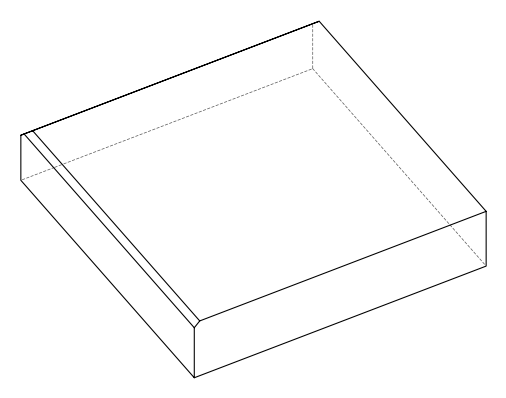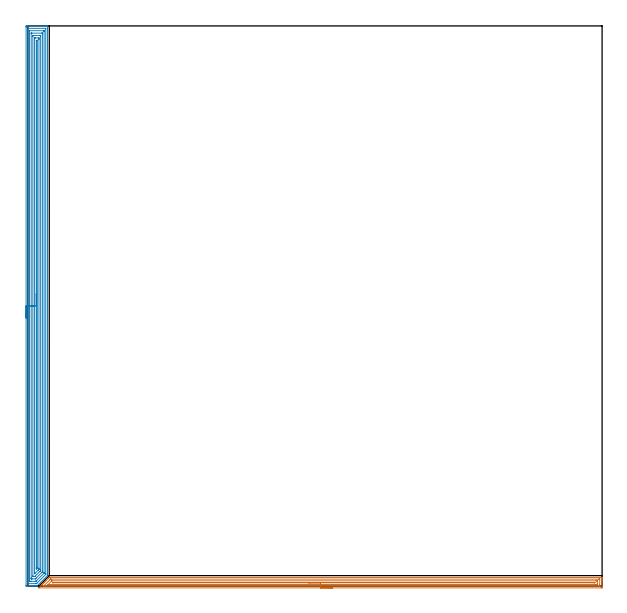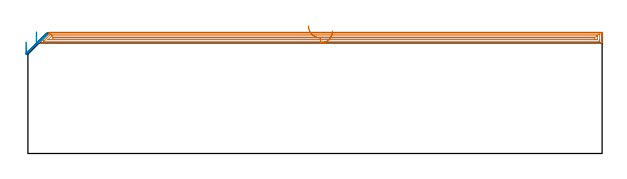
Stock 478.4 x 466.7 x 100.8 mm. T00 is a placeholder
(PLAN: 2 operations, 0 tool changes, 41.3 min)
(1 AREA_MILL | FG_CHAMFER_SURFACE | UGT0205_001 | 15.04 min | 17934 mm3)
(2 AREA_MILL_1 | FG_CHAMFER_SURFACE_1 | UGT0205_001 | 26.25 min | 73543 mm3)
(TOOL UGT0205_001 | Chamfer Mill 20 x 3 x 45 deg. | D20 FL50 Z2)
(OP 1 AREA_MILL)
G17 G21 G94 G90
T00 M6
G54
G17 G0 G90 X253.75 Y-1.5 S1061 M3
G43 Z110.8 H0
Z102.1
G94 G1 X253.712 Z101.228 F250.
X253.598 Z100.364
X253.409 Z99.512
X253.147 Z98.68
X252.813 Z97.874
X252.41 Z97.1
X251.942 Z96.364
X251.41 Z95.672
X250.821 Z95.029
X250.178 Z94.44
X249.486 Z93.909
X248.75 Z93.44
X247.976 Z93.037
X247.17 Z92.703
X246.338 Z92.441
X245.487 Z92.252
X244.622 Z92.138
X243.75 Z92.1
X9.27
X9.119 Y-1.493 Z92.106
X9.27 Y-1.332 Z92.268
X9.792 Y-0.807 Z92.791
X11.84 Y1.241 Z94.839
X11.95 Y1.352 Z94.948
X12.843 Y2.244 Z95.842
X13.009 Y2.411 Z96.006
X13.171 Y2.572 Z96.17
X13.29 Y2.691 Z96.289
X13.448 Y2.85 Z96.445
X13.603 Y3.004 Z96.601
X13.737 Y3.137 Z96.735
X13.887 Y3.289 Z96.884
X14.034 Y3.435 Z97.033
X14.183 Y3.584 Z97.182
X14.326 Y3.728 Z97.323
X14.465 Y3.866 Z97.464
X14.63 Y4.031 Z97.629
X14.765 Y4.167 Z97.763
X14.897 Y4.298 Z97.896
X17.399 Y6.8 Z100.398
X17.756 Y7.154 Z100.754
X17.799 Y7.193 Z100.793
X18.649 Y7.2 Z100.8
X478.23
X478.39 Y7.198 Z100.788
X478.398 Y7.049 Z100.642
X478.4 Y6.895 Z100.495
Y6.591 Z100.19
Y5.922 Z99.517
Y4.71 Z98.307
Y4.167 Z97.761
Y-0.828 Z92.769
X478.397 Y-1.1 Z92.497
X478.39 Y-1.492 Z92.105
X478.187 Y-1.496 Z92.102
X477.783 Y-1.5 Z92.1
X243.75
Y-0.086 Z93.514
X13.15 Y-0.085 Z93.515
X13.038 Y-0.083 Z93.517
X12.984 Y-0.08 Z93.52
X12.981 Y-0.078 Z93.522
X12.983 Y-0.074 Z93.526
X13.058 Y0.006 Z93.606
X13.138 Y0.088 Z93.688
X13.29 Y0.24 Z93.84
X18.369 Y5.32 Z98.92
X18.649 Y5.598 Z99.198
X18.817 Y5.758 Z99.358
X18.841 Y5.779 Z99.379
X18.883 Y5.781 Z99.381
X18.977 Y5.784 Z99.384
X19.166 Y5.785 Z99.385
X19.543 Y5.786 Z99.386
X475.242
X475.997 Y5.785 Z99.385
X476.138 Y5.784 Z99.384
X476.352 Y5.779 Z99.379
X476.391 Y5.773 Z99.373
X476.395 Y5.744 Z99.344
X476.397 Y5.712 Z99.312
X476.4 Y5.526 Z99.126
Y1.138 Z94.738
X476.396 Y0.656 Z94.256
X476.391 Y0.269 Z93.869
X476.364 Y-0.079 Z93.521
X475.997 Y-0.084 Z93.516
X475.857 Y-0.085 Z93.515
X243.75 Y-0.086 Z93.514
Y1.328 Z94.928
X17.071 Y1.329 Z94.929
X16.886 Y1.33 Z94.93
X16.863 Y1.332 Z94.932
X16.848 Y1.335 Z94.935
X16.854 Y1.348 Z94.948
X16.863 Y1.363 Z94.963
X19.605 Y4.105 Z97.705
X19.668 Y4.167 Z97.767
X19.825 Y4.314 Z97.914
X19.885 Y4.365 Z97.965
X20.019 Y4.368 Z97.968
X20.228 Y4.371 Z97.971
X473.317
X474.005 Y4.368 Z97.968
X474.21 Y4.364 Z97.964
X474.39 Y4.347 Z97.947
X474.395 Y4.167 Z97.767
X474.399 Y3.981 Z97.581
X474.4 Y1.72 Z95.32
X474.398 Y1.533 Z95.133
X474.393 Y1.354 Z94.954
X474.385 Y1.335 Z94.935
X474.366 Y1.332 Z94.932
X474.314 Y1.33 Z94.93
X474.21 Y1.329 Z94.929
X473.526 Y1.328 Z94.928
X243.75
Y2.743 Z96.343
X20.992
X20.828 Y2.744 Z96.344
X20.726 Y2.748 Z96.348
X20.71 Y2.75 Z96.35
X20.715 Y2.759 Z96.359
X20.739 Y2.788 Z96.388
X20.776 Y2.827 Z96.427
X20.841 Y2.891 Z96.491
X20.887 Y2.931 Z96.531
X20.906 Y2.946 Z96.546
X20.937 Y2.95 Z96.55
X21.111 Y2.955 Z96.555
X21.329 Y2.957 Z96.557
X471.868
X472.086 Y2.956 Z96.556
X472.195 Y2.954 Z96.554
X472.39 Y2.947 Z96.547
X472.391 Y2.85 Z96.45
X472.39 Y2.753 Z96.353
X472.195 Y2.746 Z96.346
X472.085 Y2.744 Z96.344
X471.868 Y2.743 Z96.343
X471.531
X243.75
X242.878 Z96.381
X242.014 Z96.495
X241.162 Z96.683
X240.33 Z96.946
X239.524 Z97.28
X238.75 Z97.682
X238.014 Z98.151
X237.322 Z98.682
X236.679 Z99.272
X236.09 Z99.915
X235.559 Z100.607
X235.09 Z101.343
X234.687 Z102.116
X234.353 Z102.922
X234.091 Z103.754
X233.902 Z104.606
X233.788 Z105.471
X233.75 Z106.343
G0 Z110.8
M5
M2
(OP 2 AREA_MILL_1)
G17 G21 G94 G90
T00 M6
G54
G17 G0 G90 X-1.5 Y223.35 S1061 M3
G43 Z110.8 H0
Z93.
G94 G1 Y223.388 Z92.128 F250.
Y223.502 Z91.264
Y223.691 Z90.412
Y223.953 Z89.58
Y224.287 Z88.774
Y224.69 Z88.
Y225.158 Z87.264
Y225.69 Z86.572
Y226.279 Z85.929
Y226.922 Z85.34
Y227.614 Z84.808
Y228.35 Z84.34
Y229.124 Z83.937
Y229.93 Z83.603
Y230.762 Z83.341
Y231.614 Z83.152
Y232.478 Z83.038
Y233.35 Z83.
Y465.689
X-1.499 Y466.081 Z83.001
X-1.494 Y466.576 Z83.004
X-1.492 Y466.691 Z83.006
X-1.004 Y466.7 Z83.493
X12.537 Z97.033
X14.919 Z99.414
X15.918 Z100.418
X16.28 Y466.692 Z100.771
X16.297 Y466.69 Z100.788
X16.3 Y466.528 Z100.8
Y9.553
X16.297 Y8.745 Z100.796
X16.293 Y8.695 Z100.793
X16.259 Y8.659 Z100.759
X16.246 Y8.646 Z100.746
X7.7 Y0.1 Z92.198
X7.6 Y0.01 Z92.095
X7.502 Y0. Z92.001
X7.4 Z91.899
X6.755 Z91.254
X6.073 Z90.568
X4.848 Z89.345
X4.304 Z88.798
X3.691 Z88.187
X-1.277 Y0.001 Z83.22
X-1.492 Y0.01 Z83.006
X-1.499 Y0.225 Z82.999
Y0.257
X-1.5 Y233.35 Z83.
X-0.086 Z84.414
X-0.085 Y464.509 Z84.415
X-0.084 Y464.617 Z84.416
X-0.082 Y464.669 Z84.418
X-0.08 Y464.688 Z84.42
X-0.037 Y464.69 Z84.463
X0.365 Y464.699 Z84.865
X14.519 Z99.019
X14.762 Y464.694 Z99.262
X14.873 Y464.69 Z99.373
X14.885 Y464.329 Z99.385
Y464.294
X14.886 Y10.446 Z99.386
X14.884 Y10.016 Z99.384
X14.881 Y9.802 Z99.381
X14.879 Y9.752 Z99.379
X14.859 Y9.721 Z99.359
X14.809 Y9.664 Z99.309
X14.702 Y9.553 Z99.202
X7.555 Y2.406 Z92.055
X7.251 Y2.109 Z91.751
X7.154 Y2.015 Z91.654
X6.958 Y2.01 Z91.458
X6.473 Y2.001 Z90.973
X0.281 Z84.781
X0.038 Y2.006 Z84.538
X-0.073 Y2.01 Z84.427
X-0.085 Y2.371 Z84.415
Y2.406
X-0.086 Y233.35 Z84.414
X1.328 Z85.828
X1.329 Y461.939 Z85.829
X1.331 Y462.508 Z85.831
X1.334 Y462.669 Z85.834
X1.335 Y462.683 Z85.835
X1.347 Y462.69 Z85.847
X1.396 Y462.695 Z85.896
X1.46 Y462.699 Z85.96
X12.96 Y462.7 Z97.46
X13.15 Y462.698 Z97.65
X13.34 Y462.694 Z97.84
X13.461 Y462.69 Z97.961
X13.465 Y462.615 Z97.965
X13.468 Y462.508 Z97.968
X13.471 Y462.184 Z97.971
Y11.016
X13.469 Y10.907 Z97.969
X13.465 Y10.821 Z97.965
X13.462 Y10.773 Z97.962
X13.441 Y10.75 Z97.941
X13.15 Y10.449 Z97.65
X6.892 Y4.192 Z91.392
X6.724 Y4.036 Z91.224
X6.681 Y4.01 Z91.181
X6.581 Y4.005 Z91.081
X6.454 Y4.002 Z90.954
X6.263 Y4. Z90.763
X6.073 Z90.573
X2.725 Z87.225
X1.84 Z86.34
X1.65 Y4.002 Z86.15
X1.46 Y4.006 Z85.96
X1.339 Y4.01 Z85.839
X1.335 Y4.085 Z85.835
X1.332 Y4.192 Z85.832
X1.329 Y4.516 Z85.829
X1.328 Y233.35 Z85.828
X2.743 Z87.243
Y460.51
X2.745 Y460.608 Z87.245
X2.748 Y460.667 Z87.248
X2.751 Y460.69 Z87.251
X2.772 Y460.692 Z87.272
X2.987 Y460.696 Z87.487
X3.419 Y460.7 Z87.919
X11.402 Z95.902
X11.818 Y460.697 Z96.318
X12.025 Y460.692 Z96.525
X12.047 Y460.69 Z96.547
X12.051 Y460.678 Z96.551
X12.054 Y460.64 Z96.554
X12.056 Y460.584 Z96.556
X12.057 Y460.038 Z96.557
Y459.827
Y12.444
X12.056 Y12.233 Z96.556
X12.052 Y11.892 Z96.552
X12.05 Y11.811 Z96.55
X12.006 Y11.762 Z96.506
X11.928 Y11.681 Z96.428
X11.591 Y11.34 Z96.091
X11.485 Y11.234 Z95.985
X6.958 Y6.707 Z91.458
X6.595 Y6.346 Z91.095
X6.419 Y6.174 Z90.919
X6.278 Y6.039 Z90.778
X6.233 Y6.01 Z90.733
X6.052 Y6. Z90.552
X3.419 Z87.919
X3.399 Z87.899
X2.982 Y6.003 Z87.482
X2.775 Y6.008 Z87.275
X2.753 Y6.01 Z87.253
X2.749 Y6.022 Z87.249
X2.746 Y6.06 Z87.246
X2.744 Y6.116 Z87.244
X2.743 Y6.662 Z87.243
Y6.873
Y233.35
X4.157 Z88.657
Y458.189
X4.159 Y458.337 Z88.659
X4.164 Y458.633 Z88.664
X4.168 Y458.691 Z88.668
X4.182 Y458.694 Z88.682
X4.222 Y458.698 Z88.722
X4.304 Y458.699 Z88.804
X4.536 Y458.7 Z89.036
X9.844 Z94.344
X10.496 Y458.693 Z94.996
X10.589 Y458.69 Z95.089
X10.636 Y458.675 Z95.136
X10.639 Y458.486 Z95.139
X10.642 Y458.189 Z95.142
X10.643 Y13.872 Z95.143
X10.641 Y13.126 Z95.141
X10.639 Y12.982 Z95.139
X10.632 Y12.843 Z95.132
X10.496 Y12.7 Z94.996
X10.266 Y12.466 Z94.766
X10.035 Y12.233 Z94.535
X6.073 Y8.273 Z90.573
X5.817 Y8.025 Z90.317
X5.799 Y8.01 Z90.299
X5.759 Y8.005 Z90.259
X5.678 Y8.002 Z90.178
X4.956 Y8. Z89.456
X4.304 Y8.007 Z88.804
X4.211 Y8.01 Z88.711
X4.164 Y8.024 Z88.664
X4.161 Y8.214 Z88.661
X4.158 Y8.511 Z88.658
X4.157 Y233.35 Z88.657
X5.571 Z90.071
X5.572 Y456.254 Z90.072
X5.573 Y456.507 Z90.073
X5.576 Y456.633 Z90.076
X5.578 Y456.688 Z90.078
X5.637 Y456.694 Z90.137
X6.073 Y456.698 Z90.573
X6.516 Y456.7 Z91.016
X8.727 Y456.699 Z93.227
X9.174 Y456.696 Z93.674
X9.219 Y456.69 Z93.719
X9.222 Y456.647 Z93.722
X9.226 Y456.254 Z93.726
X9.229 Y455.747 Z93.729
Y455.36
Y14.913
X9.227 Y14.408 Z93.727
X9.224 Y14.02 Z93.724
X9.222 Y13.898 Z93.722
X9.151 Y13.811 Z93.651
X9.044 Y13.699 Z93.544
X8.727 Y13.376 Z93.227
X8.603 Y13.251 Z93.103
X5.798 Y10.446 Z90.298
X5.719 Y10.368 Z90.219
X5.668 Y10.32 Z90.168
X5.582 Y10.241 Z90.082
X5.576 Y10.354 Z90.076
X5.574 Y10.446 Z90.074
X5.572 Y10.664 Z90.072
X5.571 Y10.953 Z90.071
Y233.35
X6.985 Z91.485
Y454.467
X6.992 Y454.677 Z91.492
X7.468 Y454.695 Z91.968
X7.612 Y454.699 Z92.112
X7.731 Y454.7 Z92.231
X7.755 Y454.699 Z92.255
X7.778 Y454.697 Z92.278
X7.8 Y454.691 Z92.3
X7.808 Y454.686 Z92.308
X7.81 Y454.67 Z92.31
X7.815 Y454.495 Z92.315
Y454.467
X7.814 Y14.969 Z92.314
X7.813 Y14.943 Z92.313
X7.808 Y14.913 Z92.308
X7.799 Y14.903 Z92.299
X7.379 Y14.488 Z91.879
X6.992 Y14.119 Z91.492
X6.985 Y14.885 Z91.485
Y14.913
Y233.35
Y234.222 Z91.523
Y235.086 Z91.637
Y235.938 Z91.826
Y236.77 Z92.088
Y237.576 Z92.422
Y238.35 Z92.825
Y239.086 Z93.294
Y239.778 Z93.825
Y240.421 Z94.414
Y241.01 Z95.057
Y241.542 Z95.75
Y242.01 Z96.485
Y242.413 Z97.259
Y242.747 Z98.065
Y243.009 Z98.897
Y243.198 Z99.749
Y243.312 Z100.614
Y243.35 Z101.485
G0 Z110.8
M5
M2
